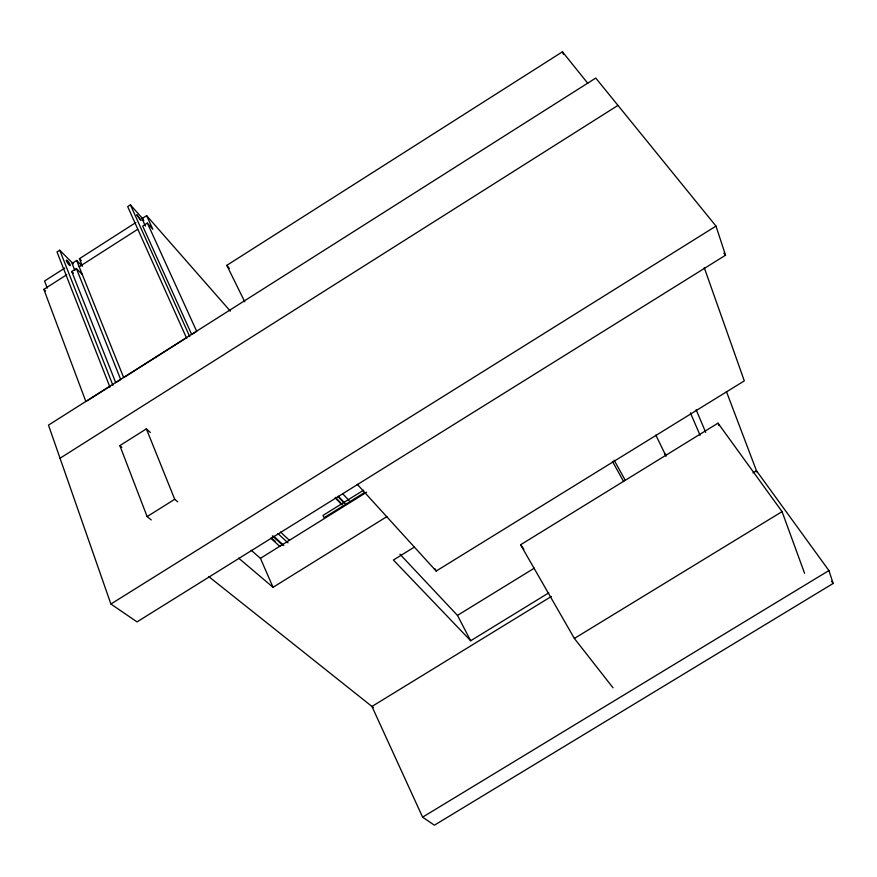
<?xml version="1.0" encoding="UTF-8"?>
<svg xmlns="http://www.w3.org/2000/svg" width="877" height="877" viewBox="0 0 877 877"><rect width="100%" height="100%" fill="white"/><g stroke="black" fill="none" stroke-linecap="round" stroke-linejoin="round"><path stroke-width="1.32" d="M73.229 263.78L59.746 250.219L57.027 251.973L109.965 387.195M143.126 219.228L130.432 204.867L127.702 206.632L186.746 338.5M64.865 268.022L44.584 281.013L47.248 288.084M82.416 266.301L76.65 260.469L72.067 263.407L74.852 270.412M81.956 265.062L79.401 258.715L135.847 222.55M145.385 226.058L142.008 218.603L146.612 215.643L230.355 311.138M85.891 401.6L43.85 289.388L66.718 274.742M76.387 268.559L120.708 379.522L115.731 382.668L71.739 271.53L76.387 268.559L82.263 274.457M79.171 266.772L137.667 229.325M147.391 223.098L142.71 226.091L191.69 334.499L196.689 331.331L147.391 223.098L152.85 229.292L146.612 215.643M244.738 301.765L226.803 265.347L562.453 51.798L587.787 83.315M87.009 400.888L110.568 385.946M186.461 337.82L123.69 377.625L76.65 260.469M60.042 458.232L617.967 105.404M151.272 519.94L147.128 516.597L119.853 445.615L146.371 428.875L150.373 432.493M147.128 516.597L174.72 499.276L177.746 501.852M110.897 604.023L715.994 226.091L595.757 78.053L48.487 425.126L110.897 604.023L137.031 621.892L725.542 255.207L715.994 226.091M363.626 490.155L323.01 515.435L324.106 517.715L364.766 492.403M251.195 550.274L260.436 558.32L366.641 492.216M238.643 558.134L273.043 587.305L386.9 516.608M414.317 547.095L393.411 560.03L470.686 640.747L548.761 592.863M357.257 484.29L436.176 571.059L744.299 380.881L704.264 267.704M613.023 687.798L574.369 638.445L520.587 544.781L718.011 423.152L782.054 511.631L804.571 573.273M399.956 554.22L457.454 615.402L534.323 568.153M551.381 596.448L371.947 706.456L422.604 817.156L434.389 825.202L833.15 583.457L828.918 570.554L756.456 470.73L752.959 472.878M574.369 638.445L782.054 511.631M422.604 817.156L828.918 570.554M208.671 576.518L373.35 707.575M119.853 445.615L121.903 447.38M271.311 537.831L275.356 541.515M270.894 538.303L280.004 546.579M272.363 535.825L282.46 545.045M273.734 536.242L283.819 545.461M277.954 533.6L287.985 542.863M280.53 532.076L289.542 540.429M43.85 289.388L45.582 291.032M71.739 271.53L73.427 273.207M79.401 258.715L81.309 260.655M335.398 497.369L341.997 504.286M335.288 497.928L341.887 504.834M338.412 496.349L345.012 503.31M337.788 496.371L344.365 503.288M342.655 493.707L349.221 500.69M142.008 218.603L143.817 220.653M226.803 265.347L229.434 268.483M723.832 253.091L725.542 255.207M520.587 544.781L523.876 549.134M831.549 581.232L833.15 583.457M664.525 453.541L666.06 455.788M612.387 461.357L623.613 481.473M614.141 460.217L625.378 480.453M434.926 568.658L436.176 571.059M457.454 615.402L470.686 640.747M655.832 435.091L666.016 456.029M130.432 204.867L189.728 336.615M260.436 558.32L273.043 587.305M690.407 412.892L700.087 435.299M696.13 409.756L705.7 432.361M562.453 51.798L563.483 54.319M718.011 423.152L719.03 425.685M146.371 428.875L174.72 499.276M59.746 250.219L112.925 385.321M726.43 391.537L756.939 472.012M140.846 220.346L136.933 214.92L140.846 220.346M66.466 261.028A3.398 0.702 55.2 0 0 69.963 265.632A3.398 0.702 55.2 0 0 68.494 261.938A3.398 0.702 55.2 0 0 66.466 261.028"/></g></svg>
